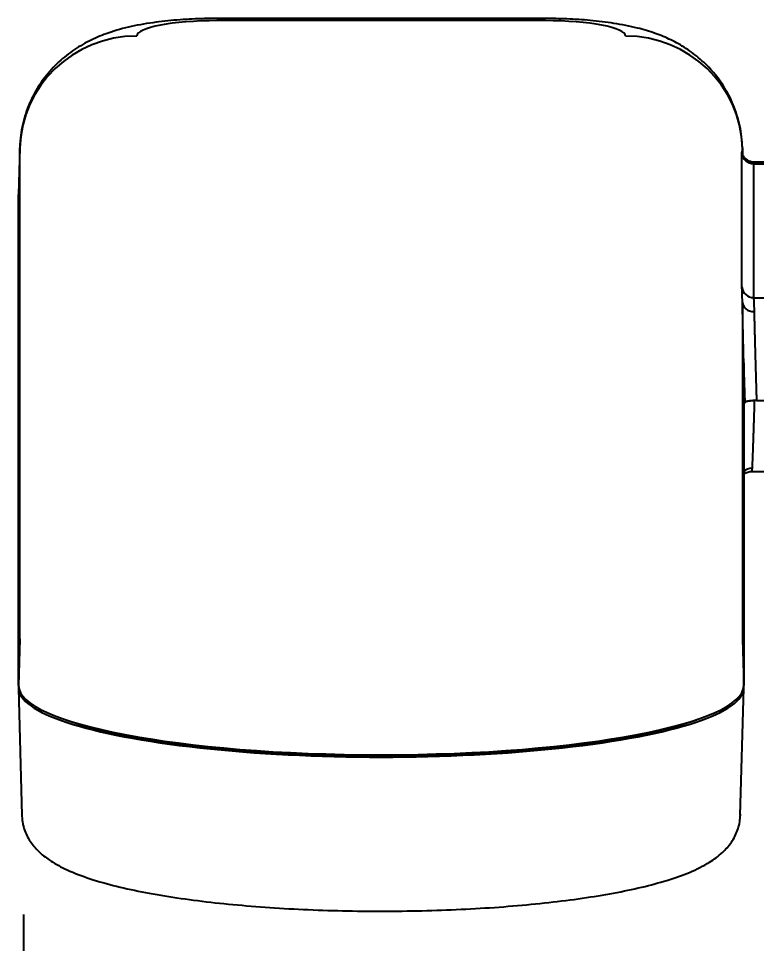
# Model space of a CAD drawing. Extents: x 8663 to 11443, y -20992 to -18942.
# Drawn here: x 9336.3 to 9399.4, y -20556.1 to -20477 of the extents above; entities that cross this region are included whole.
import ezdxf

# ---------------------------------------------------------------- set-up
doc = ezdxf.new("R2010")
doc.units = 0
doc.layers.get('0').update_dxf_attribs({"linetype": 'CONTINUOUS'})
doc.layers.add('1', color=7, linetype='CONTINUOUS')
doc.styles.add('____', font='')
doc.styles.get('____').set_extended_font_data('굴림')
doc.dimstyles.new('MSADIM', dxfattribs={"dimtxt": 33, "dimasz": 17, "dimexe": 10, "dimexo": 7.5, "dimgap": 10, "dimtad": 0, "dimtih": 1, "dimtoh": 1, "dimdec": 0, "dimzin": 1, "dimtxsty": '____', "dimcen": 11.25, "dimazin": 3, "dimtfac": 1, "dimtdec": 0, "dimtix": 1, "dimtmove": 0, "dimatfit": 3, "dimtolj": 1, "dimtzin": 1})

# ---------------------------------------------------------------- blocks, each defined once
blk = doc.blocks.new('*D257')
at = {"color": 0}
for p, q in [((9808.175, -20526.701), (9808.175, -20649.19)), ((9336.771, -20553.594), (9336.771, -20649.19)), ((9353.771, -20639.19), (9531.49, -20639.19)), ((9791.175, -20639.19), (9613.456, -20639.19))]:
    blk.add_line(p, q, dxfattribs=at)
for points in [[(9353.771, -20636.357), (9353.771, -20642.024), (9336.771, -20639.19)], [(9791.175, -20636.357), (9791.175, -20642.024), (9808.175, -20639.19)]]:
    blk.add_solid(points, dxfattribs=at)
at = {"color": 0, "insert": (9572.473, -20639.19), "char_height": 28, "attachment_point": 5, "style": '____'}
blk.add_mtext('\\A1;470', dxfattribs=at)

msp = doc.modelspace()

# ---------------------------------------------------------------- linework, layer by layer
at = {"layer": '1', "color": 7, "linetype": 'CONTINUOUS'}
for p, q in [((9381.332, -20476.995), (9353.332, -20476.995)), ((9353.332, -20476.995), (9353.332, -20477.178)), ((9381.332, -20477.178), (9381.332, -20476.995)), ((9381.332, -20477.178), (9353.332, -20477.178)), ((9336.443, -20488.053), (9336.337, -20492.04)), ((9336.443, -20530.031), (9336.443, -20488.053)), ((9398.234, -20488.541), (9398.22, -20488.036)), ((9398.22, -20488.053), (9398.233, -20488.54)), ((9398.22, -20488.053), (9398.22, -20488.502)), ((9398.182, -20499.965), (9398.182, -20488.517)), ((9403.332, -20489.271), (9399.176, -20489.271)), ((9399.178, -20489.409), (9403.332, -20489.409)), ((9399.178, -20489.409), (9399.178, -20500.858)), ((9336.337, -20534.018), (9336.337, -20492.04)), ((9336.332, -20492.236), (9336.332, -20534.214)), ((9398.22, -20501.251), (9398.22, -20530.031)), ((9399.178, -20500.858), (9403.332, -20500.858)), ((9398.327, -20506.435), (9398.327, -20534.018)), ((9398.332, -20506.742), (9398.327, -20506.742)), ((9398.332, -20506.764), (9398.327, -20506.764)), ((9398.332, -20534.214), (9398.332, -20506.764)), ((9398.352, -20507.209), (9398.332, -20507.209)), ((9398.352, -20507.209), (9398.424, -20509.867)), ((9398.332, -20509.867), (9398.424, -20509.867)), ((9398.424, -20509.867), (9398.424, -20509.842)), ((9399.424, -20509.651), (9403.332, -20509.651)), ((9398.913, -20515.72), (9403.332, -20515.72)), ((9336.443, -20530.031), (9336.337, -20534.018)), ((9398.22, -20530.031), (9398.327, -20534.018)), ((9336.332, -20534.244), (9336.622, -20545.119)), ((9398.041, -20545.119), (9398.331, -20534.244))]:
    msp.add_line(p, q, dxfattribs=at)
for centre, major_axis, ratio, start_param, end_param in [((9353.332, -20478.493), (-6.892, 0), 0.190809, 4.712389, 6.283185), ((9381.332, -20478.493), (-6.892, 0), 0.190809, 3.141593, 4.712389), ((9346.44, -20488.31), (10, 0), 0.981627, 1.570796, 3.115413), ((9388.224, -20488.31), (10, 0), 0.981627, 0.02618, 1.570796), ((9399.178, -20488.428), (1, 0), 0.981627, 3.232627, 4.712389), ((9399.22, -20488.477), (-0.999, -0.048), 0.97579, 6.260346, 6.300321), ((9353.332, -20492.236), (-17, 0), 0.190809, 6.258347, 6.283185), ((9399.178, -20499.876), (1, 0), 0.981627, 3.232627, 4.712389), ((9399.22, -20501.225), (1, 0.018), 0.822901, 3.150384, 4.697194), ((9399.041, -20516.409), (-0.999, 0.044), 0.963407, 4.754446, 5.550837), ((9367.332, -20534.018), (30.995, 0), 0.190809, 3.141593, 6.283185), ((9367.332, -20534.214), (-31, 0), 0.190809, 0, 3.141593), ((9367.332, -20534.214), (-30.5, 0), 0.190809, 0.486947, 2.654646)]:
    msp.add_ellipse(centre, major_axis=major_axis, ratio=ratio, start_param=start_param, end_param=end_param, dxfattribs=at)
for points, knots in [([(9353.332, -20476.995), (9352.961, -20476.995), (9351.887, -20477.008), (9350.099, -20477.093), (9347.995, -20477.304), (9345.973, -20477.648), (9344.166, -20478.138), (9342.54, -20478.799), (9341.101, -20479.616), (9339.741, -20480.684), (9338.527, -20482.013), (9337.532, -20483.578), (9336.82, -20485.333), (9336.493, -20486.944), (9336.44, -20487.943), (9336.44, -20488.31)], [0, 0, 0, 0, 0.04582, 0.133753, 0.224789, 0.325303, 0.423427, 0.496076, 0.568282, 0.642139, 0.717955, 0.7956, 0.874556, 0.95428, 1, 1, 1, 1]), ([(9398.224, -20488.31), (9398.222, -20487.66), (9398.104, -20486.396), (9397.583, -20484.586), (9396.786, -20482.974), (9395.788, -20481.596), (9394.646, -20480.449), (9393.407, -20479.523), (9392.099, -20478.793), (9390.708, -20478.221), (9389.108, -20477.75), (9387.296, -20477.395), (9385.279, -20477.152), (9383.278, -20477.022), (9381.97, -20476.995), (9381.332, -20476.995)], [0, 0, 0, 0, 0.080281, 0.159476, 0.234143, 0.305187, 0.37331, 0.439332, 0.504625, 0.571908, 0.647322, 0.744684, 0.836522, 0.921589, 1, 1, 1, 1]), ([(9398.182, -20488.517), (9398.182, -20488.514), (9398.182, -20488.507), (9398.182, -20488.498), (9398.182, -20488.489), (9398.182, -20488.481), (9398.183, -20488.472), (9398.183, -20488.464), (9398.183, -20488.456), (9398.183, -20488.449), (9398.183, -20488.441), (9398.183, -20488.434), (9398.184, -20488.428), (9398.184, -20488.421), (9398.184, -20488.415), (9398.185, -20488.409), (9398.185, -20488.403), (9398.185, -20488.398), (9398.186, -20488.393), (9398.186, -20488.388), (9398.187, -20488.383), (9398.187, -20488.379), (9398.187, -20488.375), (9398.188, -20488.371), (9398.188, -20488.367), (9398.189, -20488.364), (9398.19, -20488.361), (9398.19, -20488.358), (9398.191, -20488.356), (9398.191, -20488.353), (9398.192, -20488.352), (9398.192, -20488.35), (9398.193, -20488.348), (9398.194, -20488.347), (9398.194, -20488.346), (9398.195, -20488.346), (9398.196, -20488.345), (9398.197, -20488.345), (9398.199, -20488.346), (9398.2, -20488.349), (9398.202, -20488.352), (9398.203, -20488.355), (9398.203, -20488.357), (9398.204, -20488.358)], [0, 0, 0, 0, 0.022071, 0.04413, 0.066178, 0.088215, 0.110243, 0.132261, 0.15427, 0.176271, 0.198265, 0.220252, 0.242233, 0.264209, 0.286179, 0.308146, 0.330108, 0.352068, 0.374025, 0.395981, 0.417935, 0.43989, 0.461844, 0.483799, 0.505756, 0.527715, 0.549676, 0.571641, 0.59361, 0.615584, 0.637563, 0.659548, 0.68154, 0.703538, 0.725545, 0.74756, 0.769584, 0.812462, 0.855279, 0.89804, 0.940751, 0.983415, 1, 1, 1, 1]), ([(9398.204, -20488.358), (9398.204, -20488.359), (9398.205, -20488.362), (9398.206, -20488.367), (9398.207, -20488.374), (9398.209, -20488.383), (9398.21, -20488.392), (9398.212, -20488.402), (9398.213, -20488.413), (9398.215, -20488.426), (9398.216, -20488.439), (9398.217, -20488.453), (9398.218, -20488.469), (9398.219, -20488.485), (9398.22, -20488.497), (9398.22, -20488.502)], [0, 0, 0, 0, 0.048573, 0.128022, 0.207411, 0.28675, 0.366047, 0.445312, 0.524552, 0.603778, 0.682998, 0.762222, 0.841457, 0.920714, 1, 1, 1, 1]), ([(9399.191, -20489.271), (9399.094, -20489.271), (9398.907, -20489.245), (9398.643, -20489.125), (9398.464, -20488.969), (9398.361, -20488.833), (9398.304, -20488.734), (9398.264, -20488.644), (9398.233, -20488.548), (9398.223, -20488.511), (9398.224, -20488.502)], [0, 0, 0, 0, 0.165506, 0.333652, 0.492982, 0.569516, 0.646586, 0.728488, 0.820492, 1, 1, 1, 1]), ([(9399.191, -20489.271), (9399.191, -20489.271), (9399.19, -20489.272), (9399.189, -20489.273), (9399.187, -20489.275), (9399.186, -20489.279), (9399.185, -20489.283), (9399.184, -20489.288), (9399.183, -20489.295), (9399.182, -20489.302), (9399.181, -20489.31), (9399.18, -20489.319), (9399.18, -20489.329), (9399.179, -20489.34), (9399.179, -20489.352), (9399.179, -20489.365), (9399.178, -20489.379), (9399.178, -20489.394), (9399.178, -20489.404), (9399.178, -20489.409)], [0, 0, 0, 0, 0.034171, 0.096181, 0.157971, 0.219541, 0.280892, 0.342024, 0.402936, 0.463628, 0.524101, 0.584355, 0.64439, 0.704206, 0.763803, 0.82318, 0.882339, 0.941279, 1, 1, 1, 1]), ([(9398.22, -20501.251), (9398.22, -20501.242), (9398.22, -20501.224), (9398.219, -20501.197), (9398.219, -20501.171), (9398.218, -20501.145), (9398.218, -20501.119), (9398.217, -20501.093), (9398.216, -20501.068), (9398.216, -20501.043), (9398.215, -20501.018), (9398.214, -20500.993), (9398.214, -20500.969), (9398.213, -20500.945), (9398.212, -20500.921), (9398.211, -20500.897), (9398.211, -20500.874), (9398.21, -20500.85), (9398.209, -20500.827), (9398.208, -20500.805), (9398.208, -20500.782), (9398.207, -20500.76), (9398.206, -20500.738), (9398.205, -20500.716), (9398.205, -20500.694), (9398.204, -20500.673), (9398.203, -20500.652), (9398.202, -20500.631), (9398.202, -20500.611), (9398.201, -20500.59), (9398.2, -20500.57), (9398.199, -20500.55), (9398.199, -20500.53), (9398.198, -20500.511), (9398.197, -20500.492), (9398.196, -20500.473), (9398.196, -20500.448), (9398.194, -20500.419), (9398.193, -20500.384), (9398.192, -20500.351), (9398.191, -20500.319), (9398.19, -20500.287), (9398.189, -20500.257), (9398.188, -20500.227), (9398.187, -20500.198), (9398.186, -20500.171), (9398.185, -20500.144), (9398.184, -20500.118), (9398.184, -20500.094), (9398.183, -20500.07), (9398.183, -20500.047), (9398.183, -20500.025), (9398.182, -20500.004), (9398.182, -20499.984), (9398.182, -20499.972), (9398.182, -20499.965)], [0, 0, 0, 0, 0.014289, 0.028575, 0.042858, 0.057139, 0.071418, 0.085696, 0.099972, 0.114248, 0.128524, 0.1428, 0.157076, 0.171354, 0.185633, 0.199915, 0.214198, 0.228485, 0.242775, 0.257068, 0.271366, 0.285668, 0.299975, 0.314288, 0.328606, 0.342931, 0.357262, 0.371601, 0.385947, 0.400301, 0.414663, 0.429034, 0.443415, 0.457805, 0.472205, 0.486616, 0.501038, 0.528796, 0.556534, 0.584254, 0.61196, 0.639654, 0.66734, 0.69502, 0.722698, 0.750376, 0.778058, 0.805746, 0.833444, 0.861154, 0.88888, 0.916625, 0.944391, 0.972182, 1, 1, 1, 1]), ([(9399.178, -20500.858), (9399.178, -20500.861), (9399.178, -20500.866), (9399.178, -20500.875), (9399.178, -20500.884), (9399.178, -20500.894), (9399.179, -20500.904), (9399.179, -20500.914), (9399.179, -20500.925), (9399.179, -20500.936), (9399.179, -20500.947), (9399.18, -20500.959), (9399.18, -20500.971), (9399.18, -20500.984), (9399.181, -20500.997), (9399.181, -20501.01), (9399.182, -20501.024), (9399.182, -20501.038), (9399.183, -20501.053), (9399.183, -20501.068), (9399.184, -20501.083), (9399.184, -20501.099), (9399.185, -20501.115), (9399.186, -20501.132), (9399.186, -20501.149), (9399.187, -20501.167), (9399.188, -20501.185), (9399.189, -20501.204), (9399.189, -20501.223), (9399.19, -20501.243), (9399.191, -20501.263), (9399.192, -20501.284), (9399.193, -20501.305), (9399.195, -20501.337), (9399.197, -20501.396), (9399.202, -20501.498), (9399.206, -20501.604), (9399.21, -20501.695), (9399.212, -20501.749), (9399.213, -20501.803), (9399.215, -20501.855), (9399.216, -20501.905), (9399.218, -20501.954), (9399.219, -20502.002), (9399.22, -20502.033), (9399.22, -20502.048)], [0, 0, 0, 0, 0.014318, 0.028753, 0.043307, 0.057979, 0.072769, 0.087677, 0.102703, 0.117847, 0.13311, 0.14849, 0.163989, 0.179606, 0.195341, 0.211194, 0.227165, 0.243255, 0.259463, 0.275788, 0.292232, 0.308795, 0.325475, 0.342274, 0.35919, 0.376225, 0.393379, 0.41065, 0.42804, 0.445547, 0.463173, 0.480918, 0.49878, 0.515558, 0.562778, 0.64044, 0.74854, 0.785458, 0.820809, 0.854592, 0.886808, 0.917457, 0.946539, 0.974053, 1, 1, 1, 1]), ([(9399.22, -20502.048), (9399.22, -20502.056), (9399.22, -20502.072), (9399.221, -20502.095), (9399.221, -20502.12), (9399.222, -20502.144), (9399.222, -20502.169), (9399.223, -20502.194), (9399.224, -20502.219), (9399.224, -20502.244), (9399.225, -20502.27), (9399.225, -20502.296), (9399.226, -20502.322), (9399.226, -20502.348), (9399.227, -20502.374), (9399.228, -20502.401), (9399.228, -20502.428), (9399.229, -20502.455), (9399.229, -20502.483), (9399.23, -20502.511), (9399.231, -20502.539), (9399.231, -20502.567), (9399.232, -20502.595), (9399.233, -20502.624), (9399.233, -20502.653), (9399.234, -20502.682), (9399.235, -20502.711), (9399.235, -20502.741), (9399.236, -20502.771), (9399.237, -20502.801), (9399.237, -20502.831), (9399.238, -20502.862), (9399.239, -20502.893), (9399.24, -20502.924), (9399.24, -20502.955), (9399.241, -20502.987), (9399.242, -20503.018), (9399.243, -20503.05), (9399.243, -20503.083), (9399.244, -20503.115), (9399.245, -20503.148), (9399.246, -20503.181), (9399.246, -20503.214), (9399.247, -20503.247), (9399.248, -20503.281), (9399.249, -20503.315), (9399.25, -20503.349), (9399.251, -20503.383), (9399.251, -20503.418), (9399.252, -20503.453), (9399.253, -20503.488), (9399.254, -20503.523), (9399.255, -20503.559), (9399.256, -20503.594), (9399.257, -20503.63), (9399.258, -20503.666), (9399.258, -20503.703), (9399.259, -20503.74), (9399.26, -20503.777), (9399.261, -20503.814), (9399.262, -20503.851), (9399.263, -20503.889), (9399.264, -20503.926), (9399.265, -20503.964), (9399.266, -20504.003), (9399.267, -20504.041), (9399.268, -20504.08), (9399.269, -20504.119), (9399.27, -20504.158), (9399.271, -20504.197), (9399.272, -20504.237), (9399.273, -20504.277), (9399.274, -20504.317), (9399.275, -20504.357), (9399.276, -20504.398), (9399.277, -20504.438), (9399.278, -20504.479), (9399.279, -20504.521), (9399.28, -20504.562), (9399.281, -20504.603), (9399.282, -20504.645), (9399.284, -20504.687), (9399.285, -20504.729), (9399.286, -20504.772), (9399.287, -20504.815), (9399.288, -20504.857), (9399.289, -20504.9), (9399.29, -20504.944), (9399.291, -20504.987), (9399.293, -20505.031), (9399.294, -20505.075), (9399.295, -20505.119), (9399.296, -20505.163), (9399.297, -20505.207), (9399.298, -20505.252), (9399.3, -20505.297), (9399.301, -20505.342), (9399.302, -20505.386), (9399.303, -20505.429), (9399.304, -20505.471), (9399.305, -20505.514), (9399.307, -20505.557), (9399.308, -20505.602), (9399.309, -20505.647), (9399.31, -20505.692), (9399.312, -20505.739), (9399.313, -20505.786), (9399.314, -20505.834), (9399.316, -20505.883), (9399.317, -20505.932), (9399.318, -20505.982), (9399.32, -20506.033), (9399.321, -20506.084), (9399.323, -20506.136), (9399.324, -20506.189), (9399.326, -20506.243), (9399.327, -20506.298), (9399.329, -20506.353), (9399.33, -20506.409), (9399.332, -20506.465), (9399.333, -20506.523), (9399.335, -20506.581), (9399.337, -20506.64), (9399.338, -20506.7), (9399.34, -20506.76), (9399.342, -20506.821), (9399.343, -20506.883), (9399.345, -20506.946), (9399.347, -20507.009), (9399.349, -20507.073), (9399.351, -20507.138), (9399.353, -20507.203), (9399.354, -20507.269), (9399.356, -20507.336), (9399.358, -20507.404), (9399.36, -20507.472), (9399.362, -20507.541), (9399.364, -20507.611), (9399.366, -20507.682), (9399.368, -20507.753), (9399.37, -20507.825), (9399.372, -20507.897), (9399.374, -20507.971), (9399.377, -20508.045), (9399.379, -20508.119), (9399.381, -20508.194), (9399.383, -20508.27), (9399.385, -20508.347), (9399.388, -20508.424), (9399.39, -20508.502), (9399.392, -20508.58), (9399.394, -20508.659), (9399.397, -20508.739), (9399.399, -20508.819), (9399.401, -20508.9), (9399.404, -20508.981), (9399.406, -20509.063), (9399.409, -20509.146), (9399.411, -20509.229), (9399.414, -20509.312), (9399.416, -20509.396), (9399.419, -20509.481), (9399.421, -20509.566), (9399.423, -20509.623), (9399.424, -20509.651)], [0, 0, 0, 0, 0.004784, 0.009577, 0.014379, 0.01919, 0.02401, 0.028839, 0.033676, 0.038523, 0.043378, 0.048243, 0.053116, 0.057998, 0.062889, 0.067789, 0.072698, 0.077616, 0.082543, 0.087479, 0.092424, 0.097377, 0.10234, 0.107311, 0.112291, 0.117281, 0.122279, 0.127286, 0.132302, 0.137327, 0.14236, 0.147403, 0.152455, 0.157515, 0.162585, 0.167663, 0.172751, 0.177847, 0.182952, 0.188066, 0.193189, 0.198321, 0.203462, 0.208612, 0.213771, 0.218938, 0.224115, 0.2293, 0.234495, 0.239698, 0.24491, 0.250131, 0.255361, 0.2606, 0.265848, 0.271105, 0.276371, 0.281645, 0.286929, 0.292222, 0.297523, 0.302833, 0.308153, 0.313481, 0.318818, 0.324164, 0.329519, 0.334883, 0.340256, 0.345637, 0.351028, 0.356428, 0.361836, 0.367253, 0.37268, 0.378115, 0.383559, 0.389012, 0.394474, 0.399945, 0.405425, 0.410914, 0.416412, 0.421918, 0.427434, 0.432958, 0.438492, 0.444034, 0.449585, 0.455146, 0.460715, 0.466293, 0.47188, 0.477476, 0.48308, 0.488694, 0.494317, 0.499948, 0.505093, 0.510313, 0.515608, 0.520978, 0.526422, 0.531941, 0.537535, 0.543204, 0.548947, 0.554766, 0.560659, 0.566627, 0.57267, 0.578787, 0.58498, 0.591247, 0.597589, 0.604006, 0.610498, 0.617065, 0.623706, 0.630422, 0.637213, 0.644079, 0.651019, 0.658035, 0.665125, 0.67229, 0.67953, 0.686845, 0.694234, 0.701699, 0.709238, 0.716852, 0.72454, 0.732304, 0.740142, 0.748056, 0.756044, 0.764106, 0.772244, 0.780456, 0.788744, 0.797106, 0.805543, 0.814054, 0.822641, 0.831302, 0.840039, 0.84885, 0.857735, 0.866696, 0.875731, 0.884842, 0.894027, 0.903286, 0.912621, 0.922031, 0.931515, 0.941074, 0.950708, 0.960417, 0.9702, 0.980059, 0.989992, 1, 1, 1, 1]), ([(9398.319, -20509.768), (9398.343, -20509.757), (9398.373, -20509.746), (9398.417, -20509.733), (9398.427, -20509.731), (9398.446, -20509.726), (9398.457, -20509.723), (9398.488, -20509.716), (9398.51, -20509.711), (9398.579, -20509.698), (9398.629, -20509.69), (9398.698, -20509.682), (9398.712, -20509.68), (9398.74, -20509.677), (9398.783, -20509.672), (9398.856, -20509.665), (9398.918, -20509.661), (9398.965, -20509.658), (9398.98, -20509.658), (9399.012, -20509.656), (9399.028, -20509.655), (9399.109, -20509.652), (9399.175, -20509.651), (9399.241, -20509.651)], [0, 0, 0, 0, 0.162251, 0.162251, 0.204138, 0.204138, 0.246026, 0.246026, 0.329801, 0.329801, 0.497351, 0.497351, 0.539238, 0.539238, 0.581125, 0.6649, 0.748675, 0.748675, 0.790563, 0.790563, 0.83245, 0.83245, 1, 1, 1, 1]), ([(9399.424, -20509.651), (9399.358, -20509.651), (9399.293, -20509.652), (9399.197, -20509.656), (9399.165, -20509.657), (9399.103, -20509.661), (9399.071, -20509.663), (9398.981, -20509.67), (9398.923, -20509.676), (9398.855, -20509.685), (9398.842, -20509.687), (9398.815, -20509.69), (9398.802, -20509.692), (9398.764, -20509.698), (9398.74, -20509.702), (9398.671, -20509.716), (9398.629, -20509.725), (9398.584, -20509.738), (9398.575, -20509.741), (9398.558, -20509.746), (9398.533, -20509.754), (9398.499, -20509.769), (9398.477, -20509.78), (9398.462, -20509.789), (9398.458, -20509.792), (9398.45, -20509.798), (9398.446, -20509.801), (9398.43, -20509.817), (9398.424, -20509.829), (9398.424, -20509.842)], [0, 0, 0, 0, 0.125, 0.125, 0.1875, 0.1875, 0.25, 0.25, 0.375, 0.375, 0.40625, 0.40625, 0.4375, 0.4375, 0.5, 0.5, 0.625, 0.625, 0.65625, 0.65625, 0.6875, 0.75, 0.8125, 0.8125, 0.84375, 0.84375, 0.875, 0.875, 1, 1, 1, 1]), ([(9399.241, -20509.651), (9399.24, -20509.665), (9399.239, -20509.692), (9399.238, -20509.733), (9399.237, -20509.773), (9399.236, -20509.813), (9399.234, -20509.853), (9399.233, -20509.893), (9399.232, -20509.933), (9399.231, -20509.972), (9399.23, -20510.012), (9399.228, -20510.051), (9399.227, -20510.09), (9399.226, -20510.128), (9399.225, -20510.167), (9399.224, -20510.205), (9399.223, -20510.243), (9399.221, -20510.281), (9399.22, -20510.319), (9399.219, -20510.356), (9399.218, -20510.393), (9399.217, -20510.43), (9399.216, -20510.467), (9399.215, -20510.504), (9399.213, -20510.54), (9399.212, -20510.576), (9399.211, -20510.612), (9399.21, -20510.648), (9399.209, -20510.683), (9399.208, -20510.719), (9399.207, -20510.754), (9399.206, -20510.789), (9399.205, -20510.824), (9399.204, -20510.858), (9399.203, -20510.892), (9399.202, -20510.927), (9399.2, -20510.96), (9399.199, -20510.994), (9399.198, -20511.028), (9399.197, -20511.061), (9399.196, -20511.094), (9399.195, -20511.127), (9399.194, -20511.159), (9399.193, -20511.192), (9399.192, -20511.224), (9399.191, -20511.256), (9399.19, -20511.288), (9399.189, -20511.319), (9399.188, -20511.351), (9399.187, -20511.382), (9399.186, -20511.413), (9399.185, -20511.444), (9399.184, -20511.474), (9399.183, -20511.505), (9399.182, -20511.535), (9399.181, -20511.565), (9399.18, -20511.594), (9399.18, -20511.624), (9399.179, -20511.653), (9399.178, -20511.682), (9399.177, -20511.711), (9399.176, -20511.74), (9399.175, -20511.769), (9399.174, -20511.797), (9399.173, -20511.825), (9399.172, -20511.853), (9399.171, -20511.881), (9399.17, -20511.908), (9399.17, -20511.935), (9399.169, -20511.963), (9399.168, -20511.989), (9399.167, -20512.016), (9399.166, -20512.043), (9399.165, -20512.069), (9399.164, -20512.095), (9399.163, -20512.121), (9399.163, -20512.147), (9399.162, -20512.172), (9399.161, -20512.198), (9399.16, -20512.223), (9399.159, -20512.248), (9399.159, -20512.272), (9399.158, -20512.297), (9399.157, -20512.321), (9399.156, -20512.345), (9399.155, -20512.369), (9399.155, -20512.393), (9399.154, -20512.417), (9399.153, -20512.44), (9399.152, -20512.463), (9399.151, -20512.486), (9399.151, -20512.509), (9399.15, -20512.532), (9399.149, -20512.554), (9399.148, -20512.577), (9399.148, -20512.599), (9399.147, -20512.621), (9399.146, -20512.642), (9399.145, -20512.664), (9399.145, -20512.685), (9399.144, -20512.707), (9399.143, -20512.728), (9399.143, -20512.748), (9399.142, -20512.769), (9399.141, -20512.79), (9399.141, -20512.81), (9399.14, -20512.83), (9399.139, -20512.85), (9399.139, -20512.87), (9399.138, -20512.889), (9399.137, -20512.909), (9399.137, -20512.928), (9399.136, -20512.947), (9399.135, -20512.966), (9399.135, -20512.985), (9399.134, -20513.003), (9399.133, -20513.022), (9399.133, -20513.04), (9399.132, -20513.058), (9399.132, -20513.076), (9399.131, -20513.094), (9399.13, -20513.111), (9399.13, -20513.128), (9399.129, -20513.146), (9399.129, -20513.163), (9399.128, -20513.18), (9399.127, -20513.196), (9399.127, -20513.213), (9399.126, -20513.229), (9399.126, -20513.246), (9399.125, -20513.262), (9399.125, -20513.278), (9399.124, -20513.294), (9399.123, -20513.328), (9399.121, -20513.381), (9399.119, -20513.451), (9399.116, -20513.52), (9399.114, -20513.588), (9399.111, -20513.655), (9399.109, -20513.721), (9399.107, -20513.786), (9399.105, -20513.849), (9399.102, -20513.912), (9399.1, -20513.973), (9399.098, -20514.033), (9399.096, -20514.092), (9399.094, -20514.15), (9399.092, -20514.207), (9399.09, -20514.262), (9399.088, -20514.317), (9399.086, -20514.37), (9399.084, -20514.422), (9399.082, -20514.474), (9399.08, -20514.524), (9399.078, -20514.573), (9399.076, -20514.62), (9399.075, -20514.667), (9399.073, -20514.713), (9399.071, -20514.757), (9399.069, -20514.801), (9399.068, -20514.843), (9399.066, -20514.884), (9399.064, -20514.924), (9399.063, -20514.963), (9399.061, -20515.001), (9399.06, -20515.038), (9399.058, -20515.074), (9399.057, -20515.109), (9399.055, -20515.142), (9399.054, -20515.175), (9399.052, -20515.207), (9399.051, -20515.237), (9399.05, -20515.267), (9399.049, -20515.296), (9399.047, -20515.323), (9399.046, -20515.35), (9399.045, -20515.375), (9399.044, -20515.4), (9399.043, -20515.424), (9399.042, -20515.439), (9399.041, -20515.446)], [0, 0, 0, 0, 0.005016, 0.010013, 0.014991, 0.019951, 0.024892, 0.029814, 0.034718, 0.039602, 0.044468, 0.049315, 0.054144, 0.058953, 0.063744, 0.068517, 0.07327, 0.078005, 0.082721, 0.087418, 0.092097, 0.096756, 0.101397, 0.10602, 0.110623, 0.115208, 0.119774, 0.124321, 0.12885, 0.13336, 0.137851, 0.142323, 0.146777, 0.151212, 0.155628, 0.160025, 0.164404, 0.168764, 0.173105, 0.177427, 0.181731, 0.186016, 0.190282, 0.19453, 0.198758, 0.202968, 0.207159, 0.211332, 0.215486, 0.219621, 0.223737, 0.227834, 0.231913, 0.235973, 0.240014, 0.244037, 0.248041, 0.252026, 0.255992, 0.25994, 0.263869, 0.267779, 0.27167, 0.275543, 0.279396, 0.283232, 0.287048, 0.290846, 0.294624, 0.298385, 0.302126, 0.305849, 0.309553, 0.313238, 0.316904, 0.320552, 0.324181, 0.327791, 0.331383, 0.334955, 0.338509, 0.342044, 0.345561, 0.349059, 0.352538, 0.355998, 0.35944, 0.362862, 0.366266, 0.369652, 0.373018, 0.376366, 0.379695, 0.383005, 0.386297, 0.38957, 0.392824, 0.396059, 0.399276, 0.402474, 0.405653, 0.408813, 0.411955, 0.415078, 0.418182, 0.421268, 0.424334, 0.427382, 0.430411, 0.433422, 0.436414, 0.439387, 0.442341, 0.445276, 0.448193, 0.451091, 0.45397, 0.456831, 0.459673, 0.462496, 0.4653, 0.468086, 0.470852, 0.473601, 0.47633, 0.47904, 0.481732, 0.484405, 0.48706, 0.489695, 0.492312, 0.49491, 0.49749, 0.50005, 0.511821, 0.523552, 0.535243, 0.546893, 0.558503, 0.570074, 0.581604, 0.593094, 0.604544, 0.615954, 0.627323, 0.638653, 0.649942, 0.661192, 0.672401, 0.68357, 0.694699, 0.705788, 0.716837, 0.727846, 0.738815, 0.749743, 0.760632, 0.77148, 0.782288, 0.793056, 0.803784, 0.814472, 0.82512, 0.835728, 0.846296, 0.856823, 0.867311, 0.877758, 0.888165, 0.898533, 0.90886, 0.919147, 0.929394, 0.939601, 0.949767, 0.959894, 0.969981, 0.980027, 0.990034, 1, 1, 1, 1]), ([(9398.322, -20515.94), (9398.388, -20515.888), (9398.516, -20515.806), (9398.754, -20515.733), (9398.886, -20515.721), (9398.953, -20515.72)], [0, 0, 0, 0, 0.524793, 0.772164, 1, 1, 1, 1]), ([(9399.041, -20515.446), (9399.041, -20515.45), (9399.041, -20515.457), (9399.04, -20515.468), (9399.039, -20515.479), (9399.038, -20515.49), (9399.037, -20515.501), (9399.036, -20515.512), (9399.035, -20515.522), (9399.033, -20515.533), (9399.032, -20515.544), (9399.03, -20515.554), (9399.028, -20515.564), (9399.026, -20515.574), (9399.024, -20515.584), (9399.022, -20515.594), (9399.02, -20515.603), (9399.018, -20515.612), (9399.015, -20515.621), (9399.011, -20515.637), (9399.002, -20515.66), (9398.991, -20515.684), (9398.981, -20515.7), (9398.973, -20515.709), (9398.967, -20515.714), (9398.962, -20515.718), (9398.957, -20515.72), (9398.954, -20515.72), (9398.953, -20515.72)], [0, 0, 0, 0, 0.020515, 0.041409, 0.062682, 0.084335, 0.106366, 0.128778, 0.151568, 0.174739, 0.198289, 0.222219, 0.24653, 0.27122, 0.29629, 0.32174, 0.347571, 0.373782, 0.400373, 0.427345, 0.52116, 0.63969, 0.738066, 0.80888, 0.852129, 0.907057, 0.961126, 1, 1, 1, 1]), ([(9336.621, -20545.012), (9336.634, -20545.469), (9336.761, -20546.29), (9337.312, -20547.373), (9338.054, -20548.238), (9339.027, -20549.007), (9340.357, -20549.747), (9342.133, -20550.453), (9344.338, -20551.097), (9346.805, -20551.647), (9349.48, -20552.111), (9352.357, -20552.499), (9355.412, -20552.812), (9358.614, -20553.051), (9361.925, -20553.213), (9365.305, -20553.299), (9368.709, -20553.306), (9372.094, -20553.236), (9375.414, -20553.088), (9378.628, -20552.865), (9381.695, -20552.569), (9384.577, -20552.201), (9387.243, -20551.763), (9389.669, -20551.255), (9391.842, -20550.671), (9393.769, -20549.987), (9395.295, -20549.234), (9396.455, -20548.391), (9397.284, -20547.477), (9397.852, -20546.416), (9398.032, -20545.54), (9398.043, -20545.075), (9398.043, -20545.012)], [0, 0, 0, 0, 0.023431, 0.045443, 0.068622, 0.095487, 0.129345, 0.171441, 0.213121, 0.252659, 0.291081, 0.32891, 0.3664, 0.403684, 0.440843, 0.47793, 0.514983, 0.552034, 0.589104, 0.626225, 0.663437, 0.700795, 0.738382, 0.776336, 0.8149, 0.854557, 0.896317, 0.927497, 0.952454, 0.975033, 0.996664, 1, 1, 1, 1])]:
    msp.add_open_spline(points, degree=3, knots=knots, dxfattribs=at)
for points, weights in [([(9398.424, -20509.842), (9398.333, -20506.433), (9398.257, -20503.222), (9398.22, -20501.251)], [1, 0.891798444757, 0.891798444757, 1]), ([(9398.327, -20506.435), (9398.327, -20506.325), (9398.337, -20506.644), (9398.352, -20507.209)], [1, 0.808927225341, 0.808927225341, 1]), ([(9398.331, -20506.742), (9398.332, -20506.742), (9398.332, -20506.75), (9398.332, -20506.764)], [0.936239098663, 0.95438729639, 0.975640930169, 1])]:
    msp.add_rational_spline(points, weights, degree=3, dxfattribs=at)

# ---------------------------------------------------------------- dimensions: what is measured, and where the dimension line sits
dim = msp.add_linear_dim(base=(9808.175, -20639.19), p1=(9336.771, -20546.094), p2=(9808.175, -20519.201), text='470', dimstyle='MSADIM', override={"dimtxt": 28, "dimfxl": 1.25, "dimtfill": 1})
dim.commit()
dim.dimension.update_dxf_attribs({"geometry": '*D257', "text_midpoint": (9572.473, -20639.19)})

doc.saveas('drawing.dxf')
